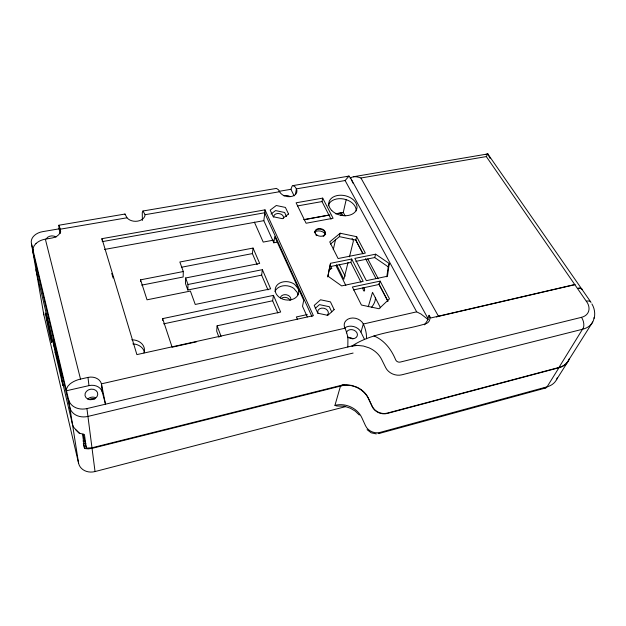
<?xml version="1.0" encoding="UTF-8"?>
<svg xmlns="http://www.w3.org/2000/svg" width="626" height="626" viewBox="0 0 626 626"><rect width="100%" height="100%" fill="white"/><g stroke="black" fill="none" stroke-linecap="round" stroke-linejoin="round"><path stroke-width="0.94" d="M424.592 324.839L428.035 319.518L428.059 318.587L351.28 179.271L349.05 176.094L293.07 185.586L292.139 186.086L290.926 189.302L294.142 195.875M366.593 338.752L366.304 333.885A13.357 4.82 76.8 0 0 363.323 324.025L363.291 323.932A10.094 7.903 15.9 0 0 350.317 318.274A10.094 7.903 15.9 0 0 344.903 328.134L344.965 328.22A13.451 4.585 76.9 0 1 347.915 338.157L347.829 346.992M33.108 250.525L33.17 248.139L34.164 245.744L36.018 243.506M187.816 289.987L188.003 284.486L262.372 269.673L261.637 275.135L187.816 289.987L185.476 283.492L185.64 277.975L259.673 263.421L253.053 248.076L179.85 262.004L183.308 271.535L183.16 277.005L141.679 285.135M162.643 320.434L162.643 318.626L273.468 295.378L280.659 312.03L217.105 325.802L216.682 331.154L218.975 337.304M257.137 264.649L252.395 253.593L253.053 248.076M311.975 316.631L264.626 212.77L265.001 209.859L101.944 238.67L102.061 240.157M277.654 242.051L273.82 242.778L263.82 220.657L264.9 212.292M386.813 276.825L388.222 266.84L389.239 263.499L375.647 254.187L354.848 258.389L366.359 280.683L387.463 276.215L389.239 263.499M273.82 242.778L274.72 236.581L303.72 300.292L302.522 306.294L307.327 316.928M277.881 313L272.631 300.77L273.468 295.378M295.425 194.631L296.38 188.864L295.269 187.01L293.07 185.586M331.052 219.178L322.014 201.572L322.703 198.121L296.098 202.801L306.091 223.247L333.087 218.263L322.703 198.121M327.711 276.942L330.512 263.303L351.71 259.023L363.174 281.356L341.655 285.91L327.954 276.168L330.512 263.303M594.176 318.337C595.404 313.477 594.489 308.18 591.899 303.907M142.376 220.462L142.266 212.691L142.955 211.001L145.076 214.702L144.723 216.369A9.633 6.847 0.1 0 1 137.736 221.119A9.633 6.847 0.1 0 1 128.455 219.155L126.976 217.793L125.004 214.037L58.899 225.235L59.032 228.858L60.26 233.498M340.849 215.641L341.475 212.871L336.678 213.748M333.267 249.696L335.606 239.335M345.09 215.853L343.275 212.41L346.233 199.42M330.481 244.07L339.378 236.636L340.161 233.224L356.663 236.691L365.326 253.084L338.103 258.546L329.745 241.902L340.161 233.224M348.048 262.45L343.854 279.266L336.608 264.696M349.449 256.848L353.408 240.963L352.086 238.443M363.057 253.874L355.811 240.087L356.663 236.691M360.936 282.123L350.857 262.404L351.71 259.023M355.865 261.378L374.692 257.552L375.647 254.187M557.343 377.666A23.561 17.348 28.5 0 1 547.069 386.829L380.005 432.417A11.205 9.398 22.7 0 1 365.529 425.758L361.828 417.683A21.167 18.005 19.4 0 0 334.949 405.358L340.56 385.812L344.284 384.88M368.276 306.756L372.525 292.334L380.522 307.82M364.512 339.433L360.936 332.14L363.323 324.025L416.658 311.842L421.048 314.056L428.035 319.518M387.971 301.294L379.121 284.447L380.123 281.113L352.383 287.021L361.421 305.034L379.035 308.743L389.474 298.845L380.123 281.113M428.027 317.969L429.068 315.277L430.586 318.008L574.848 284.509M350.192 178.254C353.181 175.648 357.579 176.798 360.936 178.003L486.316 156.578L487.81 153.933L590.521 301.654M340.56 385.506L345.92 384.826L351.452 385.381L356.789 387.134A21.863 18.279 18.8 0 1 368.354 398.12L372.212 406.321A11.573 9.539 22 0 0 387.197 413.137L558.955 367.47L583.502 327.625A8.631 5.078 73.3 0 0 581.507 317.327L583.197 316.779A17.074 11.737 26.4 0 0 587.532 303.031L486.316 156.578M569.159 359.238A24.289 17.52 27.8 0 1 558.948 367.752L547.069 386.829A7.981 4.304 69.8 0 1 543.978 387.995M568.525 360.357L592.728 321.983M556.451 379.771L568.525 360.639M142.955 211.001L276.457 188.403L278.554 189.858L279.697 191.869A8.952 6.237 9.2 0 0 290.034 196.681A8.952 6.237 9.2 0 0 296.896 190.5L296.38 188.864L345.122 180.538L349.05 176.094L346.554 176.775M124.629 214.468L125.004 214.037M315.261 308.375L319.463 304.635L329.299 306.717L331.741 311.865M271.011 214.045L275.557 210.579L284.619 212.488L286.559 216.58M429.068 315.277A8.983 6.8 20.2 0 1 424.944 323.994C400.804 331.279 373.393 331.897 351.875 346.084L357.563 345.419L363.44 346.029L369.129 347.868A23.279 18.78 18 0 1 381.531 359.254L385.733 367.72A12.317 9.797 20.9 0 0 401.728 374.841L582.79 329.19A25.744 17.802 26.6 0 0 594.097 317.484M378.824 433.568L545.183 388.12M558.948 367.752L387.204 413.457A11.573 9.539 22 0 1 372.227 406.642L368.362 398.426A21.863 18.279 18.8 0 0 340.56 385.812M59.032 228.858L42.623 231.659A13.741 9.758 -5.6 0 0 31.425 243.451L43.836 314.847L78.61 463.365A13.936 11.894 -15.7 0 0 95.035 471.558L345.552 406.642M485.502 154.52L487.81 153.933L490.048 158.347M83.102 434.123L86.318 448.122L91.975 447.786L344.284 384.575M83.485 444.194L84.533 448.529L88.266 448.873L92.045 448.357L342.978 385.475M581.507 317.327L400.437 362.031C398.59 362.54 396.532 361.679 395.702 359.934C391.524 349.738 384.591 340.419 374.176 336.029L373.902 335.943M353.111 353.064L87.937 416.415A15.345 12.583 -11.5 0 1 69.846 407.596L32.951 252.239A13.576 9.719 -5.8 0 1 32.826 249.696M31.425 243.451L68.602 399.678A15.54 12.676 -11 0 0 86.928 408.575L356.053 345.051M436.432 317.014A8.866 4.21 -28.3 0 1 438.529 316.357L574.958 284.666M344.965 328.22L101.443 383.848A11.495 9.335 -9.8 0 0 87.984 377.415L80.511 379.098A15.267 8.021 -14.9 0 0 70.01 383.965L67.858 386.211L66.653 388.527L66.473 390.749L88.97 385.616A11.338 9.273 -10.3 0 1 102.257 391.993L105.497 404.185L101.443 383.848L102.257 391.993M307.288 314.549L296.372 316.952L297.522 319.557M196.595 341.796L172.119 347.203L162.643 318.626M55.135 352.516L53.116 340.395L60.988 373.659L62.913 385.467L55.135 352.516L56.849 352.148M353.408 289.948L379.121 284.447M163.605 323.853L272.631 300.77M329.127 269.149L331.843 268.593L330.614 266.097M329.745 266.692L350.857 262.404M140.615 281.661L140.56 279.83L183.308 271.535M181.634 267.208L252.395 253.593M273.28 240.181L263.217 242.082L254.383 222.136M303.892 219.624L328.869 215.054M335.591 213.818L343.275 212.41M304.079 219.718L329.972 214.976M104.425 249.461L263.82 220.657M297.42 205.938L322.014 201.572M102.187 241.644L264.626 212.77M36.018 243.506A13.615 8.842 -11 0 1 45.354 239.155L52.208 237.974A10.149 7.16 -4.9 0 0 60.339 229.257L58.899 225.235M353.385 176.759L487.81 153.933M279.032 191.337L290.926 189.302M126.976 217.793L60.299 229.179L60.659 231.863M145.076 214.702L279.619 191.72M62.084 380.389L72.475 424.326L73.719 427.347L79.048 433.106L84.424 434.499L86.318 448.122M376.328 433.92L371.21 432.832L367.086 429.663M344.903 406.243L336.616 405.977L334.949 405.358M83.281 443.333L85.872 443.67M82.945 441.001L85.551 441.346M339.378 236.636L355.811 240.087M344.996 406.446L350.411 408.238L355.278 411.157L359.277 415.015M75.887 429.937L79.69 433.356M374.692 257.552L388.222 266.84M360.936 178.003L438.529 316.357M345.122 180.538L416.658 311.842M367.783 258.89L378.229 278.687M341.475 212.871L342.837 215.461M355.552 239.664L362.822 253.491M365.545 258.679L375.991 278.554M378.714 283.742L387.799 301.028M339.206 264.305L345.145 276.183M335.896 265.487L345.842 285.495M329.667 267.654L330.481 269.321M265.001 209.859L313.391 315.645L136.891 354.613L101.944 238.67M351.28 179.271L352.947 183.089M262.372 269.673L270.651 288.844L195.249 304.455L190.39 291.067L147.032 299.815L140.56 279.83M261.637 275.135L267.975 289.908M217.105 325.802L221.072 336.389M185.64 277.975L188.003 284.486M360.936 332.14L360.905 332.046A9.977 7.872 16 0 0 344.636 328.016M111.733 273.382L113.134 278.046M297.96 294.869L297.287 292.491L293.829 288.383A11.808 9.124 9.8 0 0 274.97 291.606M45.354 239.155L80.511 379.098M36.191 270.87L54.266 347.305M68.602 399.678L78.61 463.365M82.554 434.311L84.533 448.529M86.928 408.575L91.975 447.786M92.045 448.357L95.035 471.558M87.984 377.415L88.97 385.616M36.105 269.188L36.198 270.925M569.167 358.948A24.289 17.512 27.8 0 1 558.955 367.47M586.39 301.169A8.717 3.709 -29.7 0 1 590.991 302.507M380.005 432.417A8.514 2.739 78 0 1 378.049 433.294M88.094 398.684A6.362 5.227 -10.8 0 1 95.747 397.745M46.363 238.788A5.697 4.053 -5.2 0 1 56.043 237.113M347.524 337.688A5.603 4.452 16.1 0 1 352.978 338.838M346.311 332.969A5.665 4.468 16 0 1 354.011 330.199A5.665 4.468 16 0 1 356.257 337.398A5.665 4.468 16 0 1 347.391 336.444M283.891 195.875A5.039 3.545 9.2 0 1 289.955 196.58M318.063 313.446A5.399 4.21 13.1 0 1 323.877 308.227A5.399 4.21 13.1 0 1 327.226 315.379M273.679 217.026A4.977 3.568 8.8 0 1 278.883 213.568A4.977 3.568 8.8 0 1 283.476 218.145M314.322 232.246A6.722 4.883 11.5 0 1 325.684 234.64M314.87 232.888A5.266 3.819 11.5 0 1 320.88 229.257A5.266 3.819 11.5 0 1 324.847 234.985M324.135 235.783A5.266 3.819 11.5 0 1 323.149 236.385M316.779 235.666A5.266 3.819 11.5 0 1 315.84 234.844M328.204 205.884A14.241 10.016 12.5 0 1 343.478 198.974A14.241 10.016 12.5 0 1 356.186 210.884M281.113 298.5A5.313 4.132 9.8 0 1 290.096 300.394M131.765 339.801A13.138 10.54 -4.5 0 1 143.964 352.931M132.798 343.862A13.06 10.509 -4.7 0 1 144.223 351.499M280.37 297.71A5.337 4.139 9.8 0 1 286.544 294.799A5.337 4.139 9.8 0 1 290.808 299.917M89.268 399.701A4.578 3.764 -10.8 0 1 94.784 399.028M43.836 314.847A12.442 9.421 -8 0 1 43.695 312.382M375.381 297.381A24.985 13.169 -26.2 0 1 371.5 307.397M363.933 287.561A1.964 0.736 77.8 0 1 364.59 290.378A1.964 0.736 77.8 0 1 363.51 290.511A1.964 0.736 77.8 0 1 363.033 287.663M298.727 290.832L298.602 293.218A11.878 9.14 9.9 0 1 282.952 299.212A11.878 9.14 9.9 0 1 276.747 285.534A11.878 9.14 9.9 0 1 294.564 284.329L298.054 288.453L298.727 290.832M334.143 309.62L327.852 315.34L317.812 313.219L314.205 305.402L320.543 299.784L330.45 301.881L334.143 309.62M288.531 213.99L282.467 218.685L273.241 216.745L270.182 210.125L276.277 205.508L285.401 207.433L288.531 213.99M579.277 288.203L577.571 288.445A8.607 3.631 -31.6 0 1 582.07 289.674A8.623 3.639 -31.6 0 0 581.601 288.836L579.277 288.203M87.867 399.075A6.44 5.266 -10.3 0 0 97.758 394.325A6.44 5.266 -10.3 0 0 88.438 389.888A6.44 5.266 -10.3 0 0 87.867 399.075M316.912 235.11A5.274 3.819 11.5 0 0 325.34 233.482A5.274 3.819 11.5 0 0 318.282 228.639A5.274 3.819 11.5 0 0 316.912 235.11M331.694 210.446A14.304 10.024 12.5 0 0 355.959 210.79A14.304 10.024 12.5 0 0 341.029 195.218A14.304 10.024 12.5 0 0 331.694 210.446M46.629 320.144A15.11 0.462 78.1 0 0 51.747 342.524A15.11 0.462 78.1 0 0 47.529 320.559A15.11 0.462 78.1 0 0 46.629 320.144"/></g></svg>
